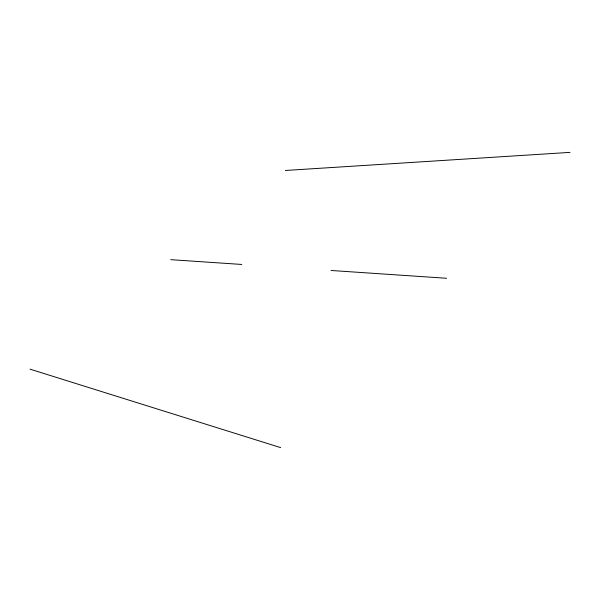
<?xml version="1.0" encoding="UTF-8"?>
<svg xmlns="http://www.w3.org/2000/svg" width="600" height="600" viewBox="0 0 600 600"><rect width="100%" height="100%" fill="white"/><g stroke="black" fill="none" stroke-linecap="round" stroke-linejoin="round"><path stroke-width="0.9" d="M285.397 170.468L570 152.377M170.738 259.665L241.792 264.457M331.072 270.48L446.625 278.272M30 369.15L280.665 447.623"/></g></svg>
